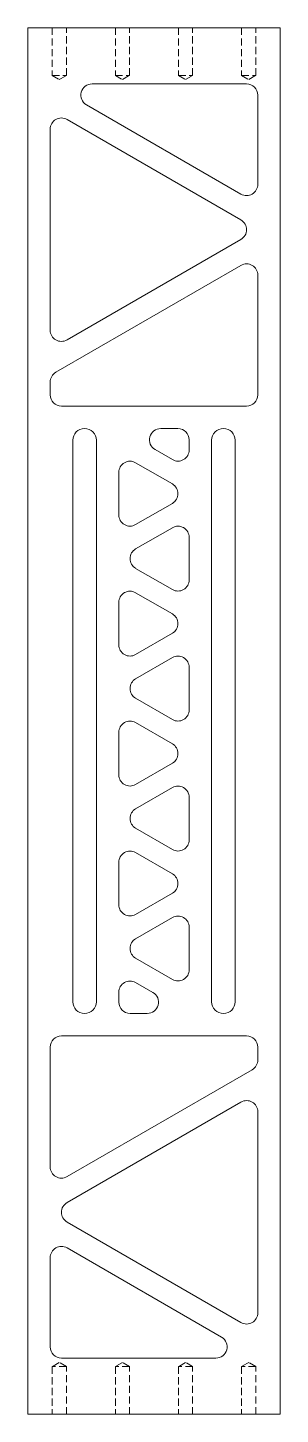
# Model space of a CAD drawing. Header units: millimetres. Extents: x -22 to 22, y 0 to 247.
import ezdxf

# ---------------------------------------------------------------- set-up
doc = ezdxf.new("R2010")
doc.units = ezdxf.units.MM
doc.linetypes.add('HIDDEN', pattern=[1.905, 1.27, -0.635])

msp = doc.modelspace()

# ---------------------------------------------------------------- linework, layer by layer
at = {"color": 7, "linetype": 'Continuous', "lineweight": 15}
for p, q in [((-22.5, 247), (22.5, 247)), ((-22.5, 0), (-22.5, 247)), ((22.5, 247), (22.5, 0)), ((-11.04, 237), (16.5, 237)), ((18.5, 235), (18.5, 219.1)), ((15.5, 217.37), (-12.04, 233.27)), ((-15.5, 230.65), (15.5, 212.75)), ((-18.5, 193.12), (-18.5, 228.92)), ((15.5, 209.29), (-15.5, 191.39)), ((-17.5, 185.62), (15.5, 204.67)), ((18.5, 202.94), (18.5, 181.6)), ((-18.5, 181.6), (-18.5, 183.88)), ((16.5, 179.6), (-16.5, 179.6)), ((1.19, 175.58), (4.27, 175.58)), ((-14.47, 73.5), (-14.47, 173.5)), ((-10.27, 173.5), (-10.27, 73.5)), ((6.27, 173.58), (6.27, 171.8)), ((10.27, 73.5), (10.27, 173.5)), ((14.47, 173.5), (14.47, 73.5)), ((3.27, 170.06), (0.19, 171.84)), ((-3.27, 169.51), (3.27, 165.73)), ((-6.27, 160.22), (-6.27, 167.78)), ((3.27, 162.27), (-3.27, 158.49)), ((-3.27, 154.16), (3.27, 157.94)), ((6.27, 156.21), (6.27, 148.65)), ((3.27, 146.91), (-3.27, 150.69)), ((-3.27, 146.36), (3.27, 142.58)), ((-6.27, 137.07), (-6.27, 144.63)), ((3.27, 139.12), (-3.27, 135.34)), ((-3.27, 131.01), (3.27, 134.79)), ((6.27, 133.06), (6.27, 125.49)), ((3.27, 123.76), (-3.27, 127.54)), ((-6.27, 113.92), (-6.27, 121.48)), ((-3.27, 123.21), (3.27, 119.43)), ((3.27, 115.97), (-3.27, 112.19)), ((-3.27, 107.86), (3.27, 111.64)), ((6.27, 109.91), (6.27, 102.34)), ((3.27, 100.61), (-3.27, 104.39)), ((-3.27, 100.06), (3.27, 96.28)), ((-6.27, 90.77), (-6.27, 98.33)), ((3.27, 92.82), (-3.27, 89.04)), ((-3.27, 84.71), (3.27, 88.49)), ((6.27, 86.76), (6.27, 79.19)), ((3.27, 77.46), (-3.27, 81.24)), ((-3.27, 76.91), (-0.19, 75.13)), ((-6.27, 73.4), (-6.27, 75.18)), ((-1.19, 71.4), (-4.27, 71.4)), ((-16.5, 67.4), (16.5, 67.4)), ((-18.5, 44.06), (-18.5, 65.4)), ((18.5, 65.4), (18.5, 63.12)), ((17.5, 61.38), (-15.5, 42.33)), ((-15.5, 37.71), (15.5, 55.61)), ((18.5, 53.88), (18.5, 18.08)), ((15.5, 16.35), (-15.5, 34.25)), ((-18.5, 12), (-18.5, 27.9)), ((-15.5, 29.63), (12.04, 13.73)), ((11.04, 10), (-16.5, 10)), ((22.5, 0), (-22.5, 0))]:
    msp.add_line(p, q, dxfattribs=at)
at = {"color": 7, "linetype": 'HIDDEN', "lineweight": 0}
for p, q in [((-18.12, 247), (-18.12, 238.5)), ((-15.62, 238.5), (-15.62, 247)), ((-6.88, 247), (-6.88, 238.5)), ((-4.38, 238.5), (-4.38, 247)), ((4.38, 247), (4.38, 238.5)), ((6.88, 238.5), (6.88, 247)), ((15.62, 247), (15.62, 238.5)), ((18.12, 238.5), (18.12, 247)), ((-18.12, 238.5), (-15.62, 238.5)), ((-18.12, 238.5), (-16.88, 237.75)), ((-16.88, 237.75), (-15.62, 238.5)), ((-6.88, 238.5), (-4.38, 238.5)), ((-6.88, 238.5), (-5.62, 237.75)), ((-5.62, 237.75), (-4.38, 238.5)), ((4.38, 238.5), (6.88, 238.5)), ((4.38, 238.5), (5.62, 237.75)), ((5.62, 237.75), (6.88, 238.5)), ((15.62, 238.5), (18.12, 238.5)), ((15.62, 238.5), (16.88, 237.75)), ((16.88, 237.75), (18.12, 238.5)), ((-16.88, 9.25), (-18.12, 8.5)), ((-15.62, 8.5), (-18.12, 8.5)), ((-18.12, 8.5), (-18.12, 0)), ((-15.62, 8.5), (-16.88, 9.25)), ((-15.62, 0), (-15.62, 8.5)), ((-5.62, 9.25), (-6.88, 8.5)), ((-4.38, 8.5), (-6.88, 8.5)), ((-6.88, 8.5), (-6.88, 0)), ((-4.38, 8.5), (-5.62, 9.25)), ((-4.38, 0), (-4.38, 8.5)), ((5.62, 9.25), (4.38, 8.5)), ((6.88, 8.5), (4.38, 8.5)), ((4.38, 8.5), (4.38, 0)), ((6.88, 8.5), (5.62, 9.25)), ((6.88, 0), (6.88, 8.5)), ((16.88, 9.25), (15.62, 8.5)), ((18.12, 8.5), (15.62, 8.5)), ((15.62, 8.5), (15.62, 0)), ((18.12, 8.5), (16.88, 9.25)), ((18.12, 0), (18.12, 8.5))]:
    msp.add_line(p, q, dxfattribs=at)
at = {"color": 7, "linetype": 'Continuous', "lineweight": 15}
for centre, radius, start, end in [((-11.04, 235), 2, 90, 240), ((16.5, 235), 2, 0, 90), ((-16.5, 228.92), 2, 60, 180), ((16.5, 219.1), 2, 240, 0), ((14.5, 211.02), 2, 300, 60), ((16.5, 202.94), 2, 0, 120), ((-16.5, 193.12), 2, 180, 300), ((-16.5, 183.88), 2, 120, 180), ((-16.5, 181.6), 2, 180, 270), ((16.5, 181.6), 2, 270, 0), ((-12.37, 173.5), 2.1, 0, 180), ((1.19, 173.58), 2, 90, 240), ((4.27, 173.58), 2, 0, 90), ((12.37, 173.5), 2.1, 0, 180), ((4.27, 171.8), 2, 240, 0), ((-4.27, 167.78), 2, 60, 180), ((2.27, 164), 2, 300, 60), ((-4.27, 160.22), 2, 180, 300), ((4.27, 156.21), 2, 0, 120), ((-2.27, 152.43), 2, 120, 240), ((4.27, 148.65), 2, 240, 0), ((-4.27, 144.63), 2, 60, 180), ((2.27, 140.85), 2, 300, 60), ((-4.27, 137.07), 2, 180, 300), ((4.27, 133.06), 2, 0, 120), ((-2.27, 129.28), 2, 120, 240), ((4.27, 125.49), 2, 240, 0), ((-4.27, 121.48), 2, 60, 180), ((2.27, 117.7), 2, 300, 60), ((-4.27, 113.92), 2, 180, 300), ((4.27, 109.91), 2, 0, 120), ((-2.27, 106.13), 2, 120, 240), ((4.27, 102.34), 2, 240, 0), ((-4.27, 98.33), 2, 60, 180), ((2.27, 94.55), 2, 300, 60), ((-4.27, 90.77), 2, 180, 300), ((4.27, 86.76), 2, 0, 120), ((-2.27, 82.98), 2, 120, 240), ((4.27, 79.19), 2, 240, 0), ((-4.27, 75.18), 2, 60, 180), ((-1.19, 73.4), 2, 270, 60), ((-12.37, 73.5), 2.1, 180, 0), ((-4.27, 73.4), 2, 180, 270), ((12.37, 73.5), 2.1, 180, 0), ((-16.5, 65.4), 2, 90, 180), ((16.5, 65.4), 2, 0, 90), ((16.5, 63.12), 2, 300, 0), ((16.5, 53.88), 2, 0, 120), ((-16.5, 44.06), 2, 180, 300), ((-14.5, 35.98), 2, 120, 240), ((-16.5, 27.9), 2, 60, 180), ((16.5, 18.08), 2, 240, 0), ((11.04, 12), 2, 270, 60), ((-16.5, 12), 2, 180, 270)]:
    msp.add_arc(centre, radius, start, end, dxfattribs=at)

doc.saveas('drawing.dxf')
